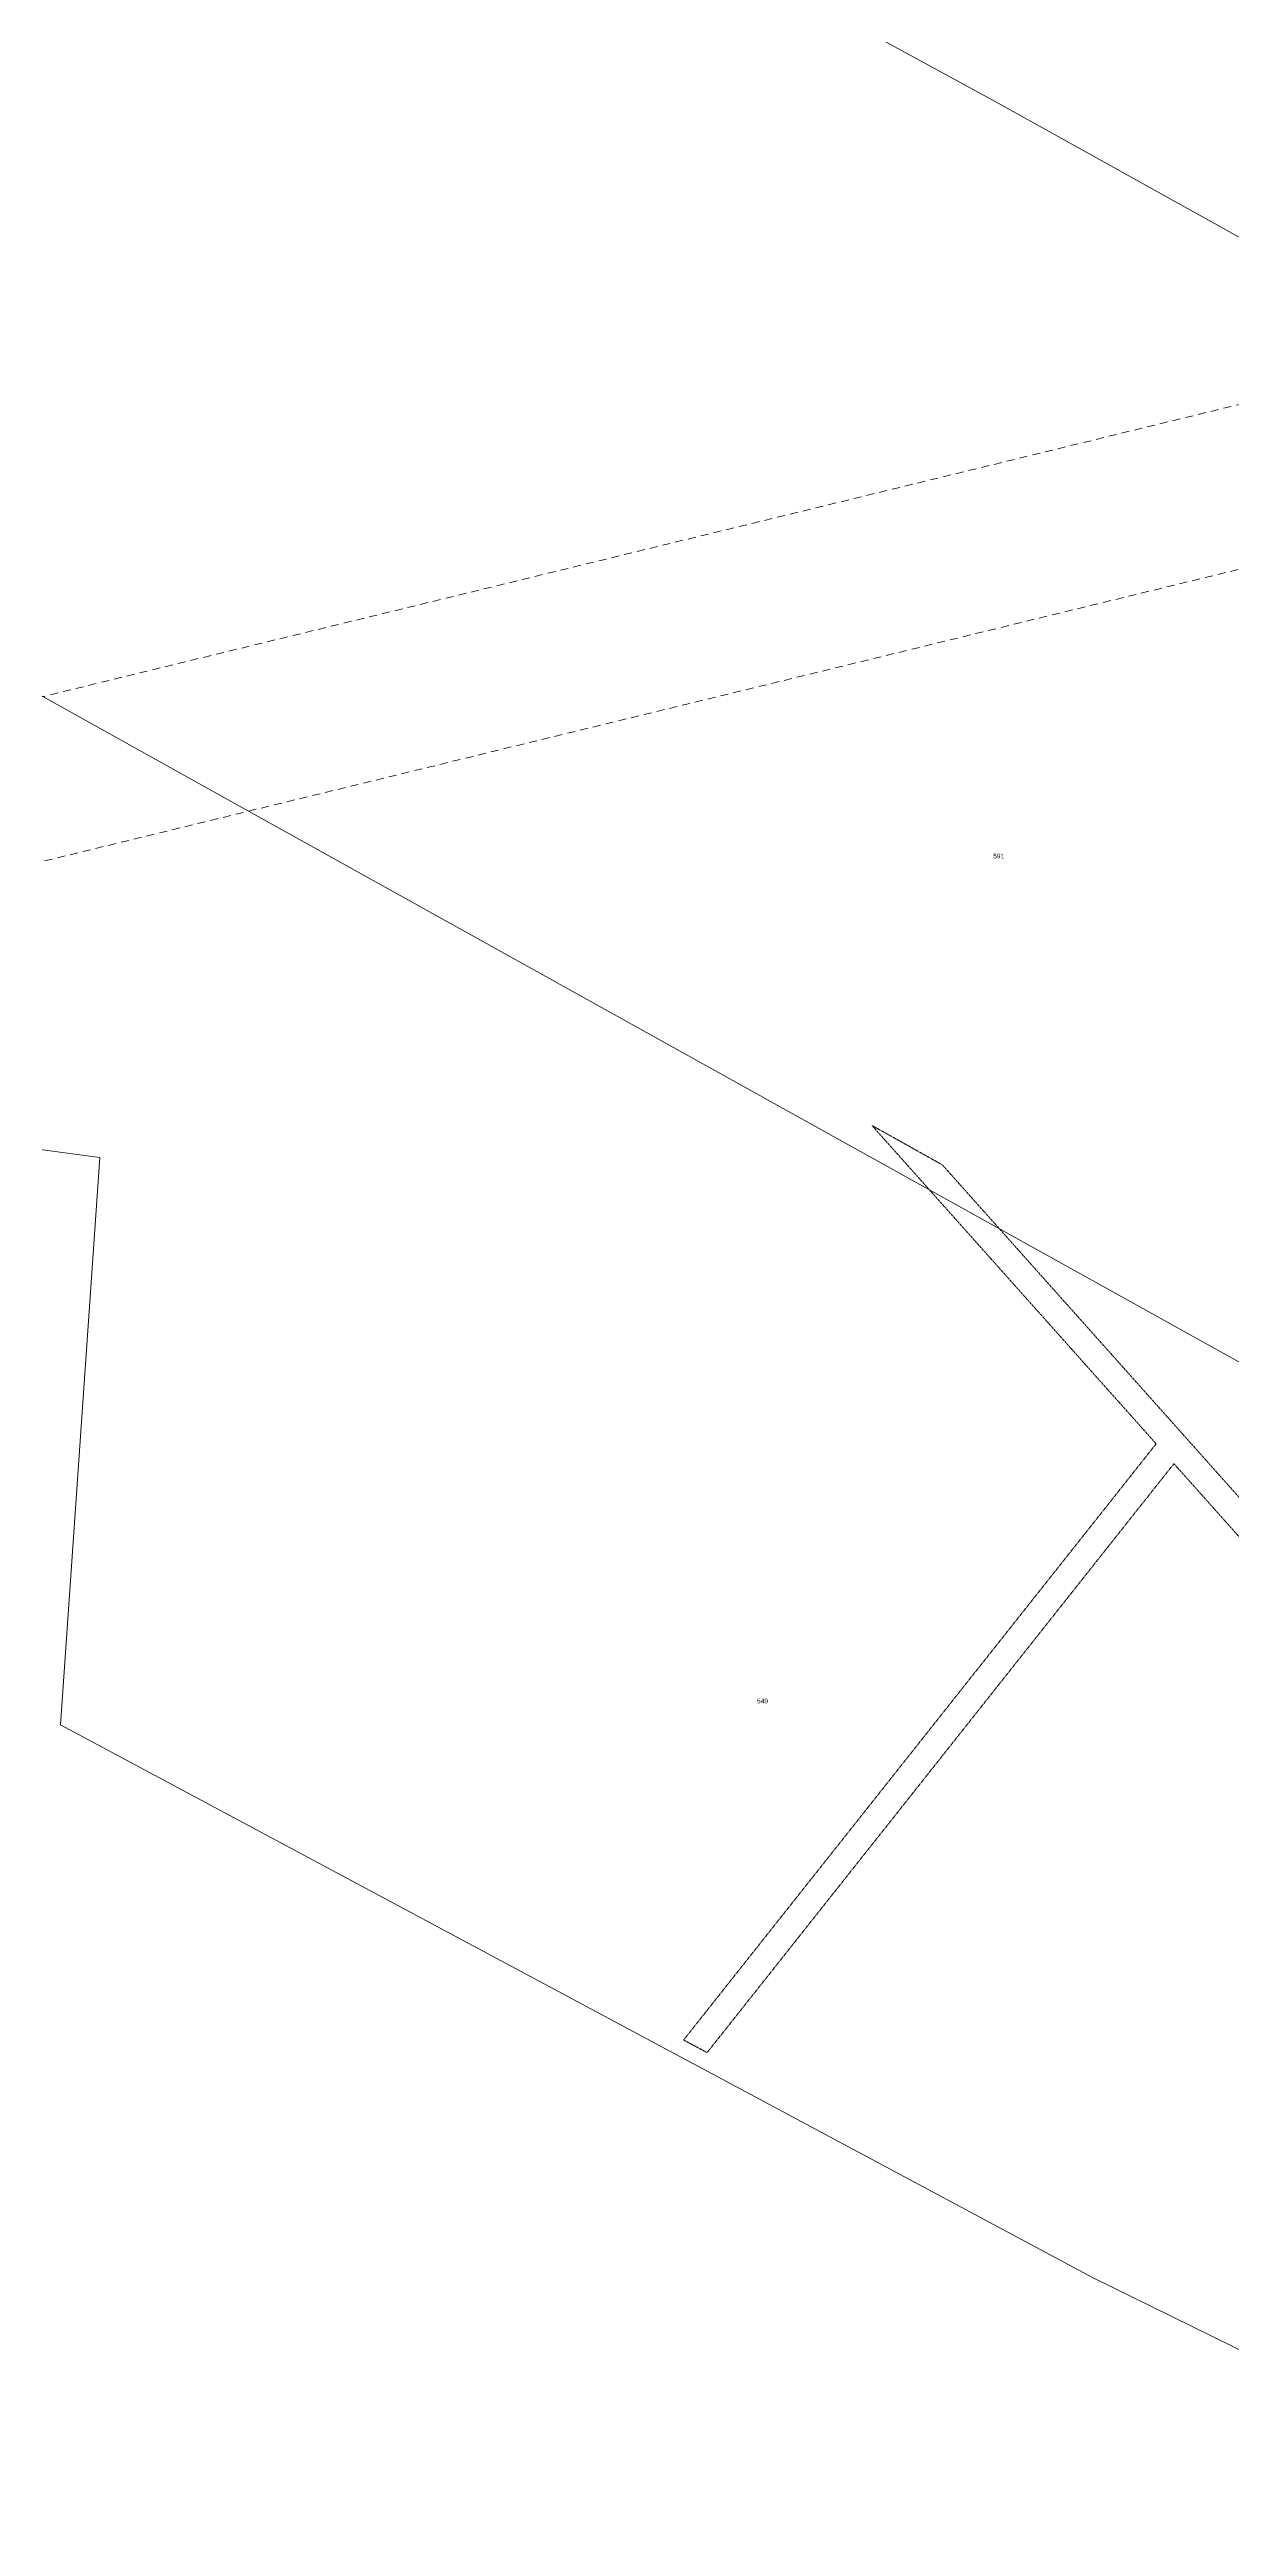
# Model space of a CAD drawing. Header units: metres. Extents: x 250871 to 255994, y 6164531 to 6169422.
# Drawn here: x 252048 to 252498, y 6167000 to 6167943 of the extents above; entities that cross this region are included whole.
import ezdxf

# ---------------------------------------------------------------- set-up
doc = ezdxf.new("R2010")
doc.units = ezdxf.units.M
for name, pattern in [('Dash', [5, 3, -2]), ('DASHED', [19.05, 12.7, -6.35]), ('HIDDEN2', [0.1875, 0.125, -0.0625])]:
    doc.linetypes.add(name, pattern=pattern)
for name, color, linetype, lineweight in [('Cadastre Easements_SP_EXT', 58, 'DASHED', 15), ('Cadastre Land Parcels_SP_EXT', 118, 'Continuous', 15), ('Cadastre Other Property_SP_EXT', 138, 'DASHED', 15)]:
    doc.layers.add(name, color=color, linetype=linetype, lineweight=lineweight)
doc.styles.get("Standard").update_dxf_attribs({"font": 'arial.ttf'})

msp = doc.modelspace()

# ---------------------------------------------------------------- linework, layer by layer
at = {"layer": 'Cadastre Easements_SP_EXT', "linetype": 'Dash'}
msp.add_lwpolyline([(251025.497, 6167384.602), (251737.662, 6167558.55), (251754.613, 6167562.689), (252123.746, 6167652.825), (252658.177, 6167783.295), (253595.994, 6168012.187), (253603.489, 6168026.24), (253623.557, 6168064.431), (253633.946, 6168084.203), (253537.51, 6168060.671), (252816.944, 6167884.806), (252580.616, 6167827.112), (252045.326, 6167696.428), (251746.376, 6167623.428), (251034.199, 6167449.479), (250913.502, 6167420.004), (250910.651, 6167356.556), (251025.497, 6167384.602)], close=True, dxfattribs=at)
at = {"layer": 'Cadastre Land Parcels_SP_EXT', "linetype": 'Continuous'}
for points in [[(253282.393, 6167425.848), (253011.797, 6167580.117), (252743.626, 6167734.974), (252658.177, 6167783.295), (252585.115, 6167824.611), (252580.616, 6167827.112), (252409.249, 6167922.381), (252096.97, 6168092.791), (251438.911, 6168443.983), (251401.993, 6168472.555), (251377.362, 6168440.729), (251814.669, 6168199.942), (251823.297, 6168195.191), (251776.264, 6167846.024), (252045.326, 6167696.428), (252123.746, 6167652.825), (252934.004, 6167202.244), (252981.014, 6167290.53), (253157.934, 6167192.142), (253282.393, 6167425.848)], [(252971.939, 6166842.821), (253022.828, 6166938.404), (252929.259, 6166989.113), (253017.888, 6167155.59), (252934.004, 6167202.244), (252123.746, 6167652.825), (252045.326, 6167696.428), (251776.264, 6167846.024), (251746.376, 6167623.428), (251738.51, 6167564.84), (251754.613, 6167562.689), (252067.026, 6167520.949), (252052.077, 6167304.822), (252445.124, 6167094.443), (252968.851, 6166837.022), (252971.939, 6166842.821)], [(252445.124, 6167094.443), (252052.077, 6167304.822), (252067.026, 6167520.949), (251754.613, 6167562.689), (251738.51, 6167564.84), (251737.662, 6167558.55), (251666.767, 6167032.499), (251895.554, 6166897.155), (251934.317, 6166874.224), (251941.098, 6166870.213), (252213.557, 6166707.897), (252385.953, 6166996.264), (252734.445, 6166888.692), (252862.065, 6166849.302), (252959.395, 6166819.262), (252960.745, 6166821.798), (252962.514, 6166825.119), (252965.8, 6166831.293), (252968.851, 6166837.022), (252445.124, 6167094.443)]]:
    msp.add_lwpolyline(points, close=True, dxfattribs=at)
msp.add_lwpolyline([(252096.97, 6168092.791), (252409.249, 6167922.381), (252580.616, 6167827.112), (252585.115, 6167824.611), (252658.177, 6167783.295), (252743.626, 6167734.974), (253011.797, 6167580.117), (253282.393, 6167425.848), (253429.813, 6167700.594), (253595.994, 6168012.187)], dxfattribs=at)
at = {"layer": 'Cadastre Other Property_SP_EXT', "linetype": 'HIDDEN2'}
msp.add_lwpolyline([(252476.179, 6167404.32), (252986.319, 6166832.972), (252991.251, 6166842.468), (252387.98, 6167518.122), (252361.202, 6167533.092), (252469.417, 6167411.893), (252289.428, 6167184.848), (252298.39, 6167180.049), (252476.179, 6167404.32)], close=True, dxfattribs=at)

# ---------------------------------------------------------------- texts
at = {"layer": 'Cadastre Land Parcels_SP_EXT'}
for s, p in [('591', (252407.342, 6167634.828)), ('549', (252317.402, 6167313.046))]:
    msp.add_text(s, height=1.8, dxfattribs=at).set_placement(p)

doc.saveas('drawing.dxf')
